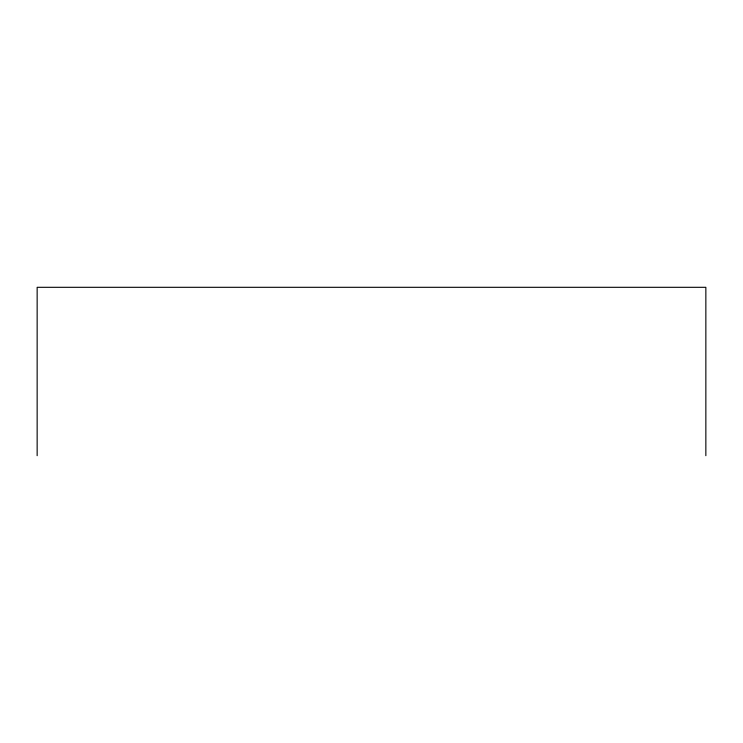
<?xml version="1.0" encoding="UTF-8"?>
<svg xmlns="http://www.w3.org/2000/svg" width="743" height="743" viewBox="0 0 743 743"><rect width="100%" height="100%" fill="white"/><g stroke="black" fill="none" stroke-linecap="round" stroke-linejoin="round"><path stroke-width="1.11" d="M705.85 455.691L705.85 287.309L37.15 287.309L37.15 455.691"/></g></svg>
